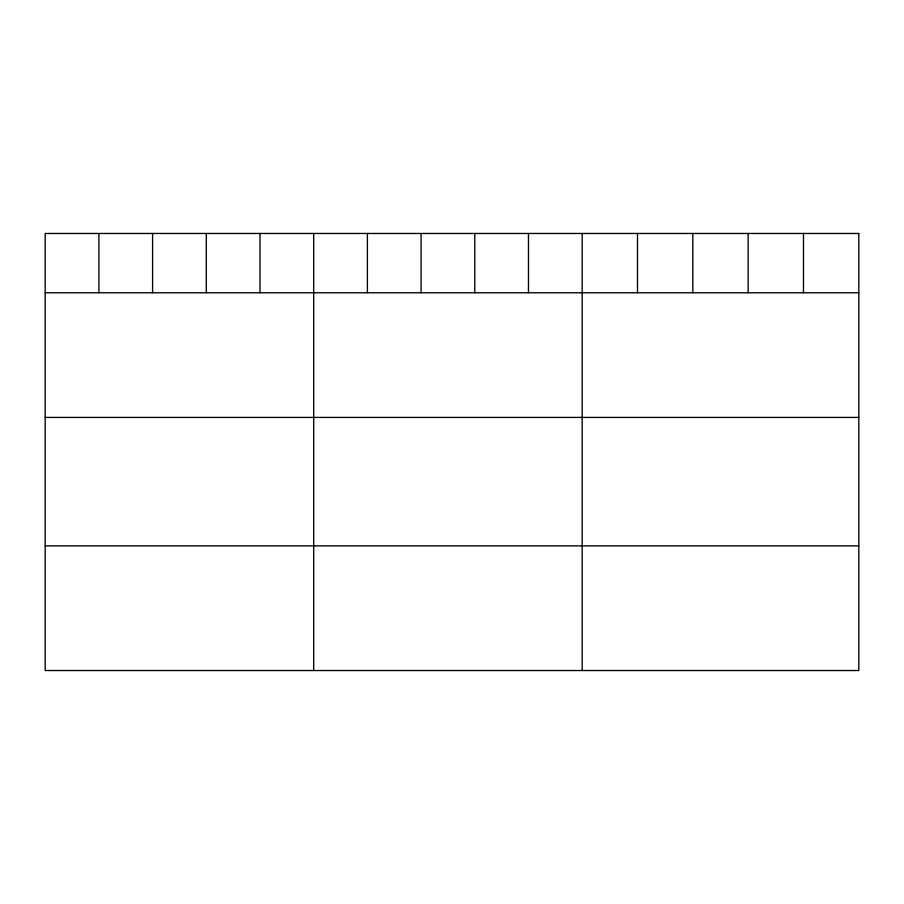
<?xml version="1.0" encoding="UTF-8"?>
<svg xmlns="http://www.w3.org/2000/svg" width="904" height="904" viewBox="0 0 904 904"><rect width="100%" height="100%" fill="white"/><g stroke="black" fill="none" stroke-linecap="round" stroke-linejoin="round"><path stroke-width="1.36" d="M45.2 292.76L858.8 292.76M45.2 417.422L858.8 417.422M45.2 545.869L858.8 545.869M803.475 233.469L803.475 292.76M748.15 233.469L748.15 292.76M692.826 233.469L692.826 292.76M637.501 233.469L637.501 292.76M582.176 233.469L582.176 670.531M528.478 233.469L528.478 292.76M474.781 233.469L474.781 292.76M421.083 233.469L421.083 292.76M367.386 233.469L367.386 292.76M313.688 233.469L313.688 670.531M259.99 233.469L259.99 292.76M206.293 233.469L206.293 292.76M152.595 233.469L152.595 292.76M98.898 233.469L98.898 292.76M858.8 233.469L45.2 233.469L45.2 670.531L858.8 670.531L858.8 233.469"/></g></svg>
